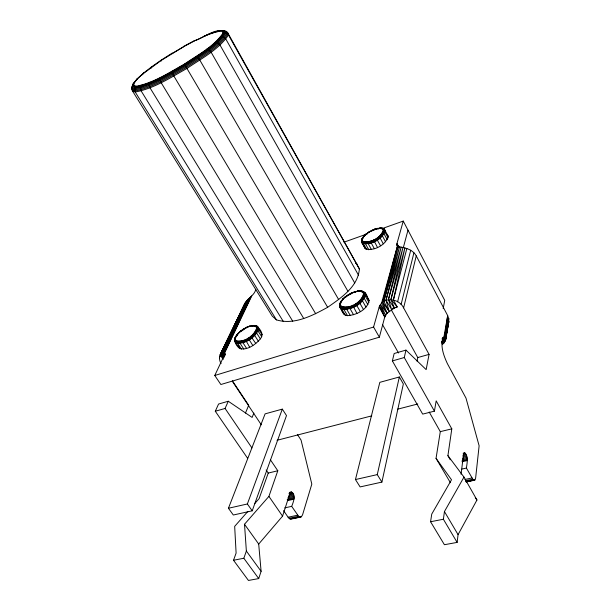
<?xml version="1.0" encoding="UTF-8"?>
<svg xmlns="http://www.w3.org/2000/svg" width="611" height="611" viewBox="0 0 611 611"><rect width="100%" height="100%" fill="white"/><g stroke="black" fill="none" stroke-linecap="round" stroke-linejoin="round"><path stroke-width="0.92" d="M351.516 293.288C353.066 292.218 360.016 289.706 362.942 292.425L363.553 293.776C361.536 302.414 349.194 309.792 340.9 305.989L340.365 304.606C341.075 299.054 347.094 295.029 351.669 293.509M236.732 336.096C236.411 334.057 240.314 332.117 241.139 330.818C234.441 335.783 232.295 342.42 239.665 348.568C247.577 350.546 255.421 344.551 260.37 338.876C264.395 334.538 260.21 329.161 256.712 325.984L253.771 325.747C255.276 324.747 257.391 326.236 258.3 327.473L258.59 329.016L262.188 334.713M297.465 434.558L301.055 440.088L311.816 484.103L302.552 514.874L301.338 516.807L299.558 516.929L298.603 516.272L291.684 506.359C293.204 502.532 296.526 494.635 291.233 491.992L289.499 492.39M382.585 228.438L403.245 221.083L396.982 243.476C396.188 245.996 399.304 246.829 401.152 247.134C407.018 248.112 413.25 250.334 416.251 255.872L447.68 315.62L443.899 337.165L442.799 338.295C440.355 346.804 443.807 355.877 447.367 363.598L465.987 398.082L479.123 445.793L475.641 477.985L474.938 479.971L473.601 479.971L472.799 479.2L466.414 468.064C466.972 463.367 468.904 456.196 464.436 452.644L463.612 453.912L461.053 474.22M382.662 229.01L383.273 230.042C381.119 237.717 370.381 243.545 362.766 241.246L362.216 240.184L363.24 237.152L361.681 239.428L361.452 241.62L365.317 248.814C373.817 251.533 385.961 244.958 388.252 236.32L384.288 229.148L382.662 229.01C376.766 227.926 381.081 227.307 383.044 228.735M236.51 335.515L237.068 334.82M345.597 296.763L342.901 298.947L342.847 299.665M383.273 230.042L384.976 230.301C382.593 238.878 370.572 245.401 362.063 242.804L362.766 241.246M381.379 228.399L382.303 228.163L384.288 229.148L385.174 230.576C382.791 239.191 370.717 245.737 362.186 243.125L362.063 242.804M340.9 305.989C340.342 306.34 339.991 307.028 340.136 307.684C342.137 310.602 343.092 315.666 347.483 315.658C356.282 315.123 367.348 309.838 369.128 300.497C367.112 298.389 366.837 291.34 362.942 292.425M364.248 235.739C369.823 231.798 364.393 233.814 364.278 236.251M151.047 68.134L151.391 66.973L161.556 59.901L161.289 60.985M205.372 35.705L204.12 36.072L219.54 30.695L224.245 30.703L224.932 32.795C215.141 47.047 198.873 55.234 184.934 64.85C169.01 73.748 153.124 84.303 134.955 87.808L132.343 86.892L133.778 85.364L136.306 86.227C153.781 82.806 169.056 72.678 184.377 64.102C197.796 54.868 213.422 46.978 222.878 33.3L225.994 32.971C216.08 47.467 199.545 55.784 185.4 65.545C169.216 74.58 153.086 85.311 134.619 88.839L131.976 87.892L132.893 84.104L137.704 78.475C134.687 81.668 130.196 86.136 132.511 91.001L272.3 316.154L276.47 319.881C294.258 325.281 312.381 315.627 327.656 307.302C340.976 297.908 358.084 286.727 359.375 268.901L227.727 32.78C218.074 25.257 203.6 38.287 194.229 40.769L195.1 40.578C204.746 36.721 214.438 29.58 225.283 30.84L225.994 32.971L228.483 34.98L359.375 268.901M365.317 248.814L361.575 241.933L361.842 239.161L362.376 238.786M362.079 238.939L361.903 240.383L362.476 241.475C370.335 243.85 381.409 237.832 383.632 229.919L382.998 228.858L381.676 228.231M429.205 412.013L440.294 431.633L436.048 458.349L451.514 479.78L431.748 514.088L430.572 521.741L444.411 544.722L457.127 542.4L458.067 534.633L476.954 499.997L463.986 477.099L447.916 455.646L451.804 428.861L436.178 400.854L434.421 411.15L422.682 414.113L392.369 360.918L394.156 353.502L405.956 350.103L426.15 369.617L429.067 354.372L403.611 307.868C399.12 298.298 383.059 296.136 379.171 307.089L373.581 327.045L379.355 337.173L220.861 384.518L214.774 375.482L224.527 354.777L224.497 352.959L223.328 351.982C218.517 353.005 218.784 360.253 221.083 363.568M172.119 71.25L173.868 76.062L315.696 313.764M255.36 326.182L256.322 327.114L257.773 327.007L258.056 328.527C255.024 336.921 244.721 343.878 235.777 342.229L234.784 341.144L234.586 339.586L235.327 338.502L235.51 339.907C232.936 342.779 239.649 345.658 239.665 348.568M235.372 338.28L235.212 337.371L235.854 336.76M457.127 542.4L443.38 519.243L444.449 511.56L463.986 477.099M340.61 302.865L340.022 303.247L339.54 306.142L343.81 314.115M339.678 306.478L339.853 303.537L341.625 300.887M340.281 303.025L340.029 304.82L340.579 306.241C349.125 310.174 361.865 302.56 363.942 293.647L363.308 292.257L361.582 291.554M442.922 337.562L444.594 337.035L447.68 315.62L448.726 318.606L448.81 321.638L445.755 339.403L444.098 342.824L442.295 344.619M339.54 306.142L340.571 302.72M443.899 337.165L444.594 337.035L448.726 318.606L445.755 339.403L441.493 341.549M441.661 342.145L445.243 341.03L447.328 328.183M370.793 241.04L371.037 242.598L374.329 248.669M341.9 300.826L340.953 301.987L341.098 301.154M443.196 308.647L444.724 300.352L403.245 221.083M445.243 341.03L448.81 321.638L448.146 323.799M349.568 306.47L349.813 308.242L353.54 314.749M448.81 321.638L445.717 338.097L442.28 339.242M362.728 238.527L361.758 240.36L362.758 237.419M448.726 318.606L445.19 337.257L445.717 338.097L441.997 338.807M133.778 85.364L134.29 82.699M132.35 88.557L132.06 90.016L134.756 91.016C153.59 87.503 170.041 76.558 186.523 67.355C200.935 57.403 217.814 48.933 227.834 34.101L227.086 31.917M133.496 83.302L132.961 86.029L135.527 86.922C153.361 83.447 168.949 73.099 184.591 64.354C198.277 54.921 214.232 46.879 223.87 32.91L223.214 30.848L218.662 31.115M417.03 361.139L417.771 357.557L391.261 309.777M362.216 240.184L361.429 241.284L362.033 242.46C370.449 245.019 382.333 238.565 384.693 230.08L384.014 228.942M381.89 482.102L403.352 383.975L399.357 376.972L379.828 382.341L355.457 479.543L360.116 486.921L381.89 482.102L377.27 474.61L399.357 376.972M384.747 317.033L379.66 305.867L385.579 315.161L380.454 304.591L387.084 313.199L381.539 303.285L397.517 245.798L382.585 302.277L389.146 311.274L385.984 300.222L401.152 247.134L388.443 299.581L394.393 308.043L397.226 306.951L393.4 299.993L404.894 247.967L390.948 299.52L394.393 308.043L387.084 313.199L384.747 317.033L379.171 307.089M244.4 305.24C245.973 298.558 254.237 296.282 255.803 289.431M434.421 411.15L404.283 357.534L405.956 350.103M403.611 307.868L416.251 255.872M401.091 304.53L413.945 252.717M397.585 301.826L410.729 250.189M142.478 74.802L143.096 73.419L151.826 66.691L151.391 66.973M393.4 299.993L406.865 248.494M389.146 311.274L383.807 301.353L398.364 246.325L382.585 302.277L387.084 313.199M379.355 337.173L385.48 314.283M403.39 247.356L407.995 230.164M235.51 339.907L236.411 340.885C244.507 342.359 253.817 336.073 256.567 328.489L256.322 327.114M247.058 327.687C245.08 326.931 252.48 325.22 253.061 326.053M383.807 301.353L399.579 246.752L385.984 300.222L391.643 309.517L388.443 299.581L402.97 247.531L390.948 299.52L397.226 306.951L392.415 308.456M242.598 340.709L242.75 342.404L246.607 348.423M235.35 337.112L234.777 340.228M234.632 339.922L235.563 336.905M247.837 511.422L234.67 526.369L236.106 553.085L233.517 560.264L248.44 580.45L258.72 578.579L261.096 571.308L258.705 544.057L282.557 516.15L289.958 493.268L291.233 491.992M136.452 79.705L143.7 73.014L136.979 78.987L134.603 82.485M364.843 235.754C367.089 232.768 370.694 230.63 374.344 229.606M258.72 578.579L243.835 558.248L246.363 551.046L244.515 524.253L268.916 496.384L277.799 470.76L270.467 459.884M346.888 296.327L345.383 297.381L345.314 296.778M266.144 469.981L268.244 473.067L259.117 498.614L254.734 503.594M252.206 510.827L286.498 415.579L282.32 409.126L265.113 413.853L228.445 508.253L233.31 515.012L252.206 510.827L247.371 503.976L282.32 409.126M237.076 335.233L238.863 332.789M253.87 413.067L252.122 417.42L228.27 401.244L218.562 404.039L215.293 411.241L247.585 458.25M245.454 413.089L248.692 405.269L232.463 380.89M215.293 411.241L225.077 408.461L228.27 401.244M224.55 355.106L222.473 352.073L246.752 300.704L221.579 352.608L223.962 356.519M251.77 295.915L224.497 352.959L250.831 296.801L224.031 352.303L225.031 353.861M219.425 357.847L220.243 356.144M346.681 307.173L346.59 309.021L350.302 315.513M222.473 352.073L248.234 299.176L223.328 351.982L225.1 355.044M368.15 241.788L368.082 243.43L371.366 249.494M240.94 330.918C242.873 328.733 246.088 327.97 241.841 330.841M339.785 303.858L341.328 300.986M362.972 237.251L361.643 240.054M354.227 292.104L355.197 292.47M240.077 341.305L239.932 343.069L243.781 349.08M160.372 77.429L160.006 79.629L161.167 82.706L303.736 318.499M375.269 229.499L374.596 229.324L380.768 228.3M361.842 239.161L361.575 241.933M340.022 303.247L339.51 305.783L340.274 308.036L341.725 309.082L345.268 315.184M235.212 337.371L236.633 335.049M235.174 337.669L236.816 334.897M235.227 337.975L236.579 335.798M249.166 326.457L250.075 326.48M344.169 307.318L343.779 309.189L347.483 315.658M365.836 242.078L365.493 243.751L368.761 249.8M237.969 341.366L237.58 343.13L241.414 349.125M133.572 83.768L132.541 85.044L131.877 88.954L134.55 89.932C153.246 86.403 169.568 75.543 185.935 66.4C200.248 56.518 216.997 48.109 226.987 33.414L226.253 31.253M150.016 82.172L149.069 84.624L149.985 87.785L292.707 321.165M340.953 301.391L343.321 298.81M340.907 301.674L343.084 298.84M362.621 237.656L364.744 235.38L362.567 237.923M362.606 238.221L363.721 236.908M236.526 335.256L238.672 332.804M357.076 291.386C359.405 290.37 362.758 290.744 364.744 292.547L369.128 300.497M377.208 228.567L378.354 228.919M342.198 306.913L341.564 307.936L341.725 309.082C351.218 310.48 363.484 304.057 365.668 294.349L364.973 292.837L362.613 291.256L361.911 291.355M141.821 85.166L140.423 87.747L141.149 90.94L283.405 321.615M363.996 241.895L363.438 243.537L366.699 249.563M236.411 340.885L235.808 341.855L235.991 342.916C245.064 344.596 255.528 337.532 258.59 329.016L256.567 328.489M255.215 325.686L251.656 325.846L255.436 325.946M342.802 299.13L345.429 296.725M136.306 86.227L134.619 88.839L135.214 92.009L276.47 319.881M364.782 235.487L369.204 231.928L366.455 233.807M238.481 333.056L241.017 330.772M359.581 291.195L360.986 291.172M142.684 74.03L161.22 60.42L183.873 46.573L172.355 53.317M345.268 296.908L351.287 293.104M345.291 297.114L348.293 294.884M241.001 331.101L246.875 327.488M161.312 60.046L172.256 53.065M183.575 46.436L194.611 40.547M340.365 304.606L339.762 305.095L340.327 306.562C349.118 310.609 362.224 302.773 364.355 293.608L363.705 292.18L362.262 291.256M374.94 229.163L369.09 231.989M369.884 231.76L372.091 230.553M243.682 328.932L246.592 327.336M243.728 329.031L246.722 327.366M348.194 294.869L351.378 293.15M349.209 294.838L350.851 293.952M184.675 46.138L194.298 41.006M212.46 32.773L214.896 32.436M371.862 230.362L374.795 229.133M372.229 230.775L374.512 229.812M246.5 327.397L249.655 326.19M247.623 327.19L249.861 326.289M351.241 293.15L354.624 291.859M352.341 292.959L357.954 291.18L357.473 291.08M343.97 242.177L367.318 233.868M283.588 510.659L288.109 517.234L289.988 518.96L301.338 516.807M220.395 37.118L223.412 37.004L225.879 39.127L358.611 275.362M363.553 293.776L365.439 294.051C363.217 303.713 349.385 311.977 340.136 307.684M214.774 375.482L373.581 327.045M374.68 229.186L377.766 228.346M375.101 229.293L377.98 228.453M392.369 360.918L404.283 357.534M417.771 357.557L429.067 354.372M442.532 337.998L445.19 337.257L444.594 337.035M216.531 31.993L218.998 31.344M277.012 440.294L371.778 415.847M397.54 409.194L417.779 403.978M354.327 291.921L357.71 291.08M249.288 326.274L252.61 325.61M214.866 42.526L217.6 42.717L219.968 44.985L354.739 283.015M268.244 473.067L277.799 470.76M440.294 431.633L451.804 428.861M290.072 492.519L291.798 492.13M463.13 453.225L464.887 452.827M288.919 493.321L292.379 492.542M463.612 453.713L465.368 453.309M289.469 493.986L292.929 493.199M463.23 454.66L465.865 454.065M228.445 508.253L247.371 503.976M355.457 479.543L377.27 474.61M289.087 495.04L293.41 494.07M462.817 455.821L466.33 455.027M288.606 496.247L293.792 495.078M463.222 456.929L466.735 456.142M287.995 497.53L294.051 496.17M462.657 458.319L467.056 457.326M288.109 498.629L294.166 497.27M462.871 459.495L467.27 458.51M287.208 499.844L294.135 498.293M462.076 460.786L467.362 459.609M287.888 500.539L293.952 499.187M462.038 461.725L467.323 460.549M383.166 231.424L384.854 231.844L388.145 237.885M284.703 507.886L291.684 506.359M461.977 469.042L466.414 468.064M288.109 517.234L297.687 515.188M464.895 479.482L471.982 477.97M289.026 518.311L298.603 516.272M465.719 480.704L472.799 479.2M289.988 518.96L299.558 516.929M465.643 481.659L473.601 479.971M466.117 481.842L474.938 479.971M290.928 519.136L300.49 517.112M466.376 481.919L474.327 480.231M233.517 560.264L243.835 558.248M430.572 521.741L443.38 519.243M363.369 295.503L365.241 295.984L368.945 302.453M442.303 340.075L445.755 339.403M256.093 330.215L257.827 330.673L261.676 336.661M377.369 228.399L380.538 228.109M206.602 49.163L208.886 49.735L211.093 52.172L347.949 291.302M382.341 233.074L383.937 233.685L387.229 239.741M357.259 291.187L360.727 290.973M441.524 343.015L444.098 342.824M251.862 325.648L254.947 325.503M362.407 297.496L364.164 298.214L367.883 304.698M254.917 332.178L256.521 332.873L260.37 338.876M379.752 228.079L382.593 228.27M380.844 234.868L382.265 235.693L385.572 241.765M360.139 290.882L363.446 291.852M359.848 290.989L363.224 291.569M361.193 291.455L362.697 291.722M360.704 299.611L362.27 300.581L365.997 307.081M196.177 56.54L197.872 57.549L199.858 60.168L338.693 299.619M253.107 334.24L254.504 335.179L258.361 341.198M254.344 325.434L256.994 326.167L260.355 331.383M254.039 325.548L255.681 325.991L256.673 326.954L256.933 328.367C254.092 336.195 244.484 342.679 236.136 341.152L235.212 340.144L235.021 338.693M132.511 91.001L135.214 92.009C154.102 88.542 170.591 77.559 187.119 68.348C201.554 58.366 218.478 49.873 228.483 34.98L227.727 32.78M378.789 236.686L379.966 237.725L383.273 243.804M381.99 228.147L384.487 229.415M358.397 301.712L359.696 302.926L363.423 309.441M355.617 263.181L357.068 264.036M250.808 336.264L255.795 343.466M340.098 307.31C349.248 311.549 362.926 303.377 365.126 293.822L364.446 292.333M256.383 325.884L257.422 326.9L257.697 328.39C254.718 336.63 244.599 343.466 235.808 341.855L234.838 340.785M256.032 325.892L257.048 326.877L257.315 328.336C254.397 336.386 244.522 343.054 235.93 341.488L234.975 340.449L234.784 338.952M376.307 238.397L380.5 245.729M224.581 356.152L221.579 352.608L245.569 302.231L220.762 353.532L223.397 359.276M184.377 64.102L327.656 307.302M224.115 357.664L220.762 353.532L244.744 303.751L220.082 354.777L222.625 358.611M355.64 303.644L360.337 311.602M475.259 497.713L476.954 499.997M246.363 551.046L261.096 571.308M450.422 482.728L436.048 458.349M244.515 524.253L258.705 544.057M225.406 354.945L223.328 351.982L249.823 297.71L224.031 352.303L225.077 353.884M268.916 496.384L282.557 516.15M225.077 408.461L251.923 447.916M232.256 381.188L261.317 424.821M249.7 347.216L245.355 339.609M252.832 345.521L248.158 338.097M398.242 246.676L396.86 244.385L398.112 246.821M387.55 235.143L388.252 236.32M383.7 228.82L384.365 229.942C382.035 238.275 370.365 244.614 362.094 242.101L361.498 240.948M383.349 228.797L383.998 229.889C381.722 238.03 370.327 244.217 362.247 241.765L361.666 240.642M444.449 511.56L458.067 534.633M356.961 313.412L352.623 305.263M447.916 455.646L450.261 459.77M382.654 324.853L398.517 352.998M377.445 247.386L373.581 239.886M396.982 243.476L399.044 247.356M364.087 292.211L364.759 293.67C362.583 303.056 349.156 311.083 340.167 306.928L339.586 305.424M222.251 31.276L222.878 33.3M258.071 327.206L258.361 328.749C255.299 337.226 244.881 344.26 235.838 342.595L234.838 341.496L234.632 339.258M238.427 345.849L238.649 347.445M397.952 246.829L397.035 245.164L397.921 246.798"/></g></svg>
